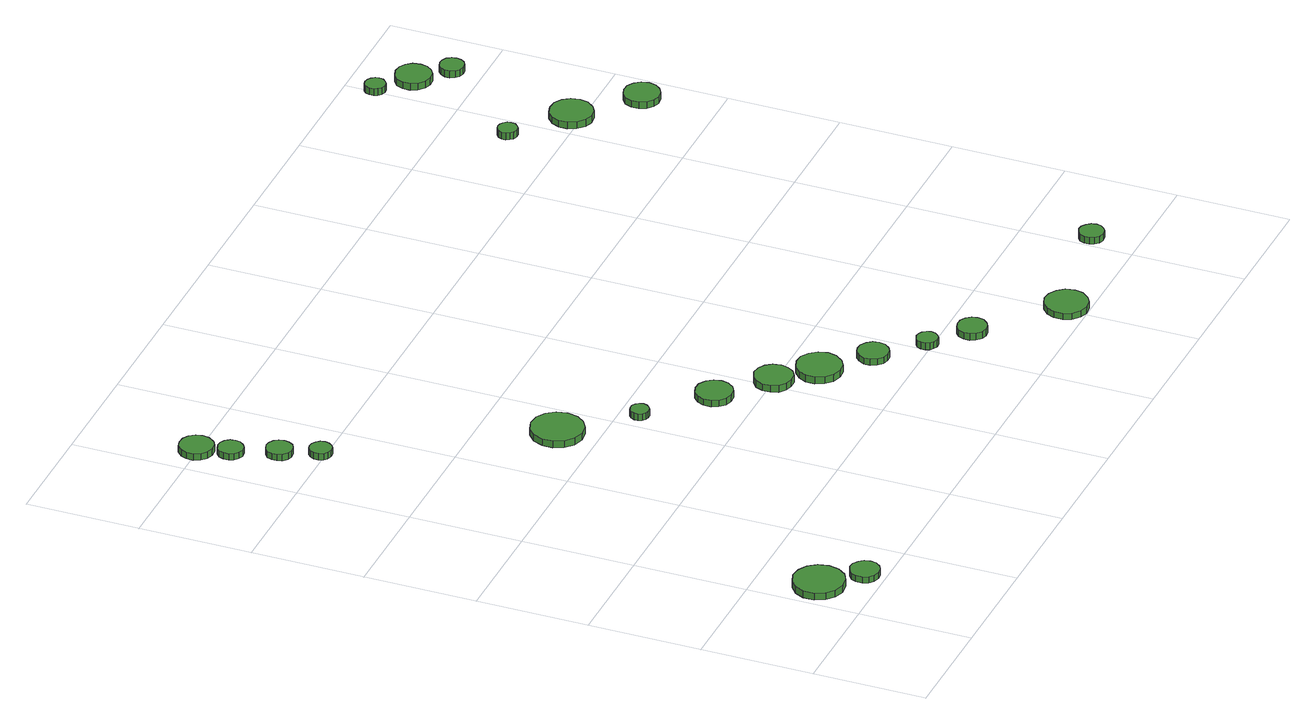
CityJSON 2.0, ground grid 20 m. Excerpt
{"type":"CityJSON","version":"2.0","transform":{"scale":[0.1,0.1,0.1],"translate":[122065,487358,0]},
"CityObjects":{
"tree1":{"type":"SolitaryVegetationObject","attributes":{"function":"something"},"geometry":[{"type":"MultiSurface","lod":"1","boundaries":[[[0,1,2,3,4,5,6,7,8,9,10,11,12,13,14]],[[15,16,17,18,19,20,21,22,23,24,25,26,27,28,29]],[[0,29,28,1]],[[1,28,27,2]],[[2,27,26,3]],[[3,26,25,4]],[[4,25,24,5]],[[5,24,23,6]],[[6,23,22,7]],[[7,22,21,8]],[[8,21,20,9]],[[9,20,19,10]],[[10,19,18,11]],[[11,18,17,12]],[[12,17,16,13]],[[13,16,15,14]],[[14,15,29,0]]]}]},
"tree2":{"type":"SolitaryVegetationObject","attributes":{"function":"something"},"geometry":[{"type":"MultiSurface","lod":"1","boundaries":[[[30,31,32,33,34,35,36,37,38,39,40,41,42,43,44]],[[45,46,47,48,49,50,51,52,53,54,55,56,57,58,59]],[[30,59,58,31]],[[31,58,57,32]],[[32,57,56,33]],[[33,56,55,34]],[[34,55,54,35]],[[35,54,53,36]],[[36,53,52,37]],[[37,52,51,38]],[[38,51,50,39]],[[39,50,49,40]],[[40,49,48,41]],[[41,48,47,42]],[[42,47,46,43]],[[43,46,45,44]],[[44,45,59,30]]]}]},
"tree3":{"type":"SolitaryVegetationObject","attributes":{"function":"something"},"geometry":[{"type":"MultiSurface","lod":"1","boundaries":[[[60,61,62,63,64,65,66,67,68,69,70,71,72,73,74]],[[75,76,77,78,79,80,81,82,83,84,85,86,87,88,89]],[[60,89,88,61]],[[61,88,87,62]],[[62,87,86,63]],[[63,86,85,64]],[[64,85,84,65]],[[65,84,83,66]],[[66,83,82,67]],[[67,82,81,68]],[[68,81,80,69]],[[69,80,79,70]],[[70,79,78,71]],[[71,78,77,72]],[[72,77,76,73]],[[73,76,75,74]],[[74,75,89,60]]]}]},
"tree4":{"type":"SolitaryVegetationObject","attributes":{"function":"something"},"geometry":[{"type":"MultiSurface","lod":"1","boundaries":[[[90,91,92,93,94,95,96,97,98,99,100,101,102,103,104]],[[105,106,107,108,109,110,111,112,113,114,115,116,117,118,119]],[[90,119,118,91]],[[91,118,117,92]],[[92,117,116,93]],[[93,116,115,94]],[[94,115,114,95]],[[95,114,113,96]],[[96,113,112,97]],[[97,112,111,98]],[[98,111,110,99]],[[99,110,109,100]],[[100,109,108,101]],[[101,108,107,102]],[[102,107,106,103]],[[103,106,105,104]],[[104,105,119,90]]]}]},
"tree5":{"type":"SolitaryVegetationObject","attributes":{"function":"something"},"geometry":[{"type":"MultiSurface","lod":"1","boundaries":[[[120,121,122,123,124,125,126,127,128,129,130,131,132,133,134]],[[135,136,137,138,139,140,141,142,143,144,145,146,147,148,149]],[[120,149,148,121]],[[121,148,147,122]],[[122,147,146,123]],[[123,146,145,124]],[[124,145,144,125]],[[125,144,143,126]],[[126,143,142,127]],[[127,142,141,128]],[[128,141,140,129]],[[129,140,139,130]],[[130,139,138,131]],[[131,138,137,132]],[[132,137,136,133]],[[133,136,135,134]],[[134,135,149,120]]]}]},
"tree6":{"type":"SolitaryVegetationObject","attributes":{"function":"something"},"geometry":[{"type":"MultiSurface","lod":"1","boundaries":[[[150,151,152,153,154,155,156,157,158,159,160,161,162,163,164]],[[165,166,167,168,169,170,171,172,173,174,175,176,177,178,179]],[[150,179,178,151]],[[151,178,177,152]],[[152,177,176,153]],[[153,176,175,154]],[[154,175,174,155]],[[155,174,173,156]],[[156,173,172,157]],[[157,172,171,158]],[[158,171,170,159]],[[159,170,169,160]],[[160,169,168,161]],[[161,168,167,162]],[[162,167,166,163]],[[163,166,165,164]],[[164,165,179,150]]]}]},
"tree7":{"type":"SolitaryVegetationObject","attributes":{"function":"something"},"geometry":[{"type":"MultiSurface","lod":"1","boundaries":[[[180,181,182,183,184,185,186,187,188,189,190,191,192,193,194]],[[195,196,197,198,199,200,201,202,203,204,205,206,207,208,209]],[[180,209,208,181]],[[181,208,207,182]],[[182,207,206,183]],[[183,206,205,184]],[[184,205,204,185]],[[185,204,203,186]],[[186,203,202,187]],[[187,202,201,188]],[[188,201,200,189]],[[189,200,199,190]],[[190,199,198,191]],[[191,198,197,192]],[[192,197,196,193]],[[193,196,195,194]],[[194,195,209,180]]]}]},
"tree8":{"type":"SolitaryVegetationObject","attributes":{"function":"something"},"geometry":[{"type":"MultiSurface","lod":"1","boundaries":[[[210,211,212,213,214,215,216,217,218,219,220,221,222,223,224]],[[225,226,227,228,229,230,231,232,233,234,235,236,237,238,239]],[[210,239,238,211]],[[211,238,237,212]],[[212,237,236,213]],[[213,236,235,214]],[[214,235,234,215]],[[215,234,233,216]],[[216,233,232,217]],[[217,232,231,218]],[[218,231,230,219]],[[219,230,229,220]],[[220,229,228,221]],[[221,228,227,222]],[[222,227,226,223]],[[223,226,225,224]],[[224,225,239,210]]]}]},
"tree9":{"type":"SolitaryVegetationObject","attributes":{"function":"something"},"geometry":[{"type":"MultiSurface","lod":"1","boundaries":[[[240,241,242,243,244,245,246,247,248,249,250,251,252,253,254]],[[255,256,257,258,259,260,261,262,263,264,265,266,267,268,269]],[[240,269,268,241]],[[241,268,267,242]],[[242,267,266,243]],[[243,266,265,244]],[[244,265,264,245]],[[245,264,263,246]],[[246,263,262,247]],[[247,262,261,248]],[[248,261,260,249]],[[249,260,259,250]],[[250,259,258,251]],[[251,258,257,252]],[[252,257,256,253]],[[253,256,255,254]],[[254,255,269,240]]]}]},
"tree10":{"type":"SolitaryVegetationObject","attributes":{"function":"something"},"geometry":[{"type":"MultiSurface","lod":"1","boundaries":[[[270,271,272,273,274,275,276,277,278,279,280,281,282,283,284]],[[285,286,287,288,289,290,291,292,293,294,295,296,297,298,299]],[[270,299,298,271]],[[271,298,297,272]],[[272,297,296,273]],[[273,296,295,274]],[[274,295,294,275]],[[275,294,293,276]],[[276,293,292,277]],[[277,292,291,278]],[[278,291,290,279]],[[279,290,289,280]],[[280,289,288,281]],[[281,288,287,282]],[[282,287,286,283]],[[283,286,285,284]],[[284,285,299,270]]]}]},
"tree11":{"type":"SolitaryVegetationObject","attributes":{"function":"something"},"geometry":[{"type":"MultiSurface","lod":"1","boundaries":[[[300,301,302,303,304,305,306,307,308,309,310,311,312,313,314]],[[315,316,317,318,319,320,321,322,323,324,325,326,327,328,329]],[[300,329,328,301]],[[301,328,327,302]],[[302,327,326,303]],[[303,326,325,304]],[[304,325,324,305]],[[305,324,323,306]],[[306,323,322,307]],[[307,322,321,308]],[[308,321,320,309]],[[309,320,319,310]],[[310,319,318,311]],[[311,318,317,312]],[[312,317,316,313]],[[313,316,315,314]],[[314,315,329,300]]]}]},
"tree12":{"type":"SolitaryVegetationObject","attributes":{"function":"something"},"geometry":[{"type":"MultiSurface","lod":"1","boundaries":[[[330,331,332,333,334,335,336,337,338,339,340,341,342,343,344]],[[345,346,347,348,349,350,351,352,353,354,355,356,357,358,359]],[[330,359,358,331]],[[331,358,357,332]],[[332,357,356,333]],[[333,356,355,334]],[[334,355,354,335]],[[335,354,353,336]],[[336,353,352,337]],[[337,352,351,338]],[[338,351,350,339]],[[339,350,349,340]],[[340,349,348,341]],[[341,348,347,342]],[[342,347,346,343]],[[343,346,345,344]],[[344,345,359,330]]]}]},
"tree13":{"type":"SolitaryVegetationObject","attributes":{"function":"something"},"geometry":[{"type":"MultiSurface","lod":"1","boundaries":[[[360,361,362,363,364,365,366,367,368,369,370,371,372,373,374]],[[375,376,377,378,379,380,381,382,383,384,385,386,387,388,389]],[[360,389,388,361]],[[361,388,387,362]],[[362,387,386,363]],[[363,386,385,364]],[[364,385,384,365]],[[365,384,383,366]],[[366,383,382,367]],[[367,382,381,368]],[[368,381,380,369]],[[369,380,379,370]],[[370,379,378,371]],[[371,378,377,372]],[[372,377,376,373]],[[373,376,375,374]],[[374,375,389,360]]]}]},
"tree14":{"type":"SolitaryVegetationObject","attributes":{"function":"something"},"geometry":[{"type":"MultiSurface","lod":"1","boundaries":[[[390,391,392,393,394,395,396,397,398,399,400,401,402,403,404]],[[405,406,407,408,409,410,411,412,413,414,415,416,417,418,419]],[[390,419,418,391]],[[391,418,417,392]],[[392,417,416,393]],[[393,416,415,394]],[[394,415,414,395]],[[395,414,413,396]],[[396,413,412,397]],[[397,412,411,398]],[[398,411,410,399]],[[399,410,409,400]],[[400,409,408,401]],[[401,408,407,402]],[[402,407,406,403]],[[403,406,405,404]],[[404,405,419,390]]]}]},
"tree15":{"type":"SolitaryVegetationObject","attributes":{"function":"something"},"geometry":[{"type":"MultiSurface","lod":"1","boundaries":[[[420,421,422,423,424,425,426,427,428,429,430,431,432,433,434]],[[435,436,437,438,439,440,441,442,443,444,445,446,447,448,449]],[[420,449,448,421]],[[421,448,447,422]],[[422,447,446,423]],[[423,446,445,424]],[[424,445,444,425]],[[425,444,443,426]],[[426,443,442,427]],[[427,442,441,428]],[[428,441,440,429]],[[429,440,439,430]],[[430,439,438,431]],[[431,438,437,432]],[[432,437,436,433]],[[433,436,435,434]],[[434,435,449,420]]]}]},
"tree16":{"type":"SolitaryVegetationObject","attributes":{"function":"something"},"geometry":[{"type":"MultiSurface","lod":"1","boundaries":[[[450,451,452,453,454,455,456,457,458,459,460,461,462,463,464]],[[465,466,467,468,469,470,471,472,473,474,475,476,477,478,479]],[[450,479,478,451]],[[451,478,477,452]],[[452,477,476,453]],[[453,476,475,454]],[[454,475,474,455]],[[455,474,473,456]],[[456,473,472,457]],[[457,472,471,458]],[[458,471,470,459]],[[459,470,469,460]],[[460,469,468,461]],[[461,468,467,462]],[[462,467,466,463]],[[463,466,465,464]],[[464,465,479,450]]]}]},
"tree17":{"type":"SolitaryVegetationObject","attributes":{"function":"something"},"geometry":[{"type":"MultiSurface","lod":"1","boundaries":[[[480,481,482,483,484,485,486,487,488,489,490,491,492,493,494]],[[495,496,497,498,499,500,501,502,503,504,505,506,507,508,509]],[[480,509,508,481]],[[481,508,507,482]],[[482,507,506,483]],[[483,506,505,484]],[[484,505,504,485]],[[485,504,503,486]],[[486,503,502,487]],[[487,502,501,488]],[[488,501,500,489]],[[489,500,499,490]],[[490,499,498,491]],[[491,498,497,492]],[[492,497,496,493]],[[493,496,495,494]],[[494,495,509,480]]]}]},
"tree18":{"type":"SolitaryVegetationObject","attributes":{"function":"something"},"geometry":[{"type":"MultiSurface","lod":"1","boundaries":[[[510,511,512,513,514,515,516,517,518,519,520,521,522,523,524]],[[525,526,527,528,529,530,531,532,533,534,535,536,537,538,539]],[[510,539,538,511]],[[511,538,537,512]],[[512,537,536,513]],[[513,536,535,514]],[[514,535,534,515]],[[515,534,533,516]],[[516,533,532,517]],[[517,532,531,518]],[[518,531,530,519]],[[519,530,529,520]],[[520,529,528,521]],[[521,528,527,522]],[[522,527,526,523]],[[523,526,525,524]],[[524,525,539,510]]]}]},
"tree19":{"type":"SolitaryVegetationObject","attributes":{"function":"something"},"geometry":[{"type":"MultiSurface","lod":"1","boundaries":[[[540,541,542,543,544,545,546,547,548,549,550,551,552,553,554]],[[555,556,557,558,559,560,561,562,563,564,565,566,567,568,569]],[[540,569,568,541]],[[541,568,567,542]],[[542,567,566,543]],[[543,566,565,544]],[[544,565,564,545]],[[545,564,563,546]],[[546,563,562,547]],[[547,562,561,548]],[[548,561,560,549]],[[549,560,559,550]],[[550,559,558,551]],[[551,558,557,552]],[[552,557,556,553]],[[553,556,555,554]],[[554,555,569,540]]]}]},
"tree20":{"type":"SolitaryVegetationObject","attributes":{"function":"something"},"geometry":[{"type":"MultiSurface","lod":"1","boundaries":[[[570,571,572,573,574,575,576,577,578,579,580,581,582,583,584]],[[585,586,587,588,589,590,591,592,593,594,595,596,597,598,599]],[[570,599,598,571]],[[571,598,597,572]],[[572,597,596,573]],[[573,596,595,574]],[[574,595,594,575]],[[575,594,593,576]],[[576,593,592,577]],[[577,592,591,578]],[[578,591,590,579]],[[579,590,589,580]],[[580,589,588,581]],[[581,588,587,582]],[[582,587,586,583]],[[583,586,585,584]],[[584,585,599,570]]]}]},
"tree21":{"type":"SolitaryVegetationObject","attributes":{"function":"something"},"geometry":[{"type":"MultiSurface","lod":"1","boundaries":[[[600,601,602,603,604,605,606,607,608,609,610,611,612,613,614]],[[615,616,617,618,619,620,621,622,623,624,625,626,627,628,629]],[[600,629,628,601]],[[601,628,627,602]],[[602,627,626,603]],[[603,626,625,604]],[[604,625,624,605]],[[605,624,623,606]],[[606,623,622,607]],[[607,622,621,608]],[[608,621,620,609]],[[609,620,619,610]],[[610,619,618,611]],[[611,618,617,612]],[[612,617,616,613]],[[613,616,615,614]],[[614,615,629,600]]]}]},
"tree22":{"type":"SolitaryVegetationObject","attributes":{"function":"something"},"geometry":[{"type":"MultiSurface","lod":"1","boundaries":[[[630,631,632,633,634,635,636,637,638,639,640,641,642,643,644]],[[645,646,647,648,649,650,651,652,653,654,655,656,657,658,659]],[[630,659,658,631]],[[631,658,657,632]],[[632,657,656,633]],[[633,656,655,634]],[[634,655,654,635]],[[635,654,653,636]],[[636,653,652,637]],[[637,652,651,638]],[[638,651,650,639]],[[639,650,649,640]],[[640,649,648,641]],[[641,648,647,642]],[[642,647,646,643]],[[643,646,645,644]],[[644,645,659,630]]]}]}
},
"vertices":[
[98,92,17],[94,111,17],[83,126,17],[67,135,17],[49,137,17],[31,131,17],[17,119,17],[9,102,17],[9,83,17],[17,66,17],[31,54,17],[49,48,17],[67,50,17],[83,59,17],[94,74,17],[94,74,4],[83,59,4],[67,50,4],[49,48,4],[31,54,4],[17,66,4],[9,83,4],[9,102,4],[17,119,4],[31,131,4],[49,137,4],[67,135,4],[83,126,4],[94,111,4],[98,92,4],
[140,35,15],[138,46,15],[131,54,15],[122,60,15],[112,61,15],[101,57,15],[93,50,15],[89,41,15],[89,30,15],[93,20,15],[101,13,15],[112,10,15],[122,11,15],[131,16,15],[138,25,15],[138,25,3],[131,16,3],[122,11,3],[112,10,3],[101,13,3],[93,20,3],[89,30,3],[89,41,3],[93,50,3],[101,57,3],[112,61,3],[122,60,3],[131,54,3],[138,46,3],[140,35,3],
[95,1147,14],[94,1156,14],[88,1164,14],[80,1168,14],[71,1169,14],[62,1166,14],[55,1160,14],[52,1152,14],[52,1142,14],[55,1134,14],[62,1128,14],[71,1125,14],[80,1126,14],[88,1131,14],[94,1138,14],[94,1138,2],[88,1131,2],[80,1126,2],[71,1125,2],[62,1128,2],[55,1134,2],[52,1142,2],[52,1152,2],[55,1160,2],[62,1166,2],[71,1169,2],[80,1168,2],[88,1164,2],[94,1156,2],[95,1147,2],
[87,1202,15],[85,1214,15],[77,1224,15],[67,1230,15],[54,1231,15],[42,1228,15],[33,1219,15],[28,1208,15],[28,1195,15],[33,1184,15],[42,1176,15],[54,1172,15],[67,1173,15],[77,1179,15],[85,1190,15],[85,1190,3],[77,1179,3],[67,1173,3],[54,1172,3],[42,1176,3],[33,1184,3],[28,1195,3],[28,1208,3],[33,1219,3],[42,1228,3],[54,1231,3],[67,1230,3],[77,1224,3],[85,1214,3],[87,1202,3],
[125,1072,14],[123,1082,14],[118,1089,14],[109,1094,14],[100,1095,14],[91,1092,14],[83,1086,14],[80,1077,14],[80,1068,14],[83,1059,14],[91,1052,14],[100,1049,14],[109,1050,14],[118,1055,14],[123,1063,14],[123,1063,2],[118,1055,2],[109,1050,2],[100,1049,2],[91,1052,2],[83,1059,2],[80,1068,2],[80,1077,2],[83,1086,2],[91,1092,2],[100,1095,2],[109,1094,2],[118,1089,2],[123,1082,2],[125,1072,2],
[147,1009,14],[145,1017,14],[140,1023,14],[133,1027,14],[125,1028,14],[117,1026,14],[111,1020,14],[108,1013,14],[108,1005,14],[111,997,14],[117,992,14],[125,989,14],[133,990,14],[140,994,14],[145,1001,14],[145,1001,2],[140,994,2],[133,990,2],[125,989,2],[117,992,2],[111,997,2],[108,1005,2],[108,1013,2],[111,1020,2],[117,1026,2],[125,1028,2],[133,1027,2],[140,1023,2],[145,1017,2],[147,1009,2],
[369,667,21],[365,686,21],[354,701,21],[338,711,21],[319,713,21],[301,707,21],[286,694,21],[279,676,21],[279,657,21],[286,640,21],[301,627,21],[319,621,21],[338,623,21],[354,633,21],[365,648,21],[365,648,8],[354,633,8],[338,623,8],[319,621,8],[301,627,8],[286,640,8],[279,657,8],[279,676,8],[286,694,8],[301,707,8],[319,713,8],[338,711,8],[354,701,8],[365,686,8],[369,667,8],
[450,565,16],[448,572,16],[444,577,16],[438,581,16],[431,581,16],[425,579,16],[420,575,16],[417,568,16],[417,562,16],[420,555,16],[425,551,16],[431,549,16],[438,549,16],[444,553,16],[448,558,16],[448,558,3],[444,553,3],[438,549,3],[431,549,3],[425,551,3],[420,555,3],[417,562,3],[417,568,3],[420,575,3],[425,579,3],[431,581,3],[438,581,3],[444,577,3],[448,572,3],[450,565,3],
[566,473,15],[563,486,15],[555,497,15],[543,504,15],[530,505,15],[517,501,15],[507,492,15],[502,480,15],[502,466,15],[507,454,15],[517,445,15],[530,441,15],[543,442,15],[555,449,15],[563,460,15],[563,460,3],[555,449,3],[543,442,3],[530,441,3],[517,445,3],[507,454,3],[502,466,3],[502,480,3],[507,492,3],[517,501,3],[530,505,3],[543,504,3],[555,497,3],[563,486,3],[566,473,3],
[648,400,15],[645,414,15],[637,425,15],[625,432,15],[611,434,15],[598,429,15],[587,420,15],[582,407,15],[582,393,15],[587,380,15],[598,371,15],[611,367,15],[625,368,15],[637,375,15],[645,387,15],[645,387,2],[637,375,2],[625,368,2],[611,367,2],[598,371,2],[587,380,2],[582,393,2],[582,407,2],[587,420,2],[598,429,2],[611,434,2],[625,432,2],[637,425,2],[645,414,2],[648,400,2],
[714,343,14],[710,359,14],[700,372,14],[686,381,14],[670,382,14],[654,377,14],[642,366,14],[635,351,14],[635,335,14],[642,320,14],[654,309,14],[670,304,14],[686,305,14],[700,314,14],[710,327,14],[710,327,1],[700,314,1],[686,305,1],[670,304,1],[654,309,1],[642,320,1],[635,335,1],[635,351,1],[642,366,1],[654,377,1],[670,382,1],[686,381,1],[700,372,1],[710,359,1],[714,343,1],
[775,277,14],[773,288,14],[766,297,14],[756,303,14],[745,304,14],[734,301,14],[726,293,14],[721,283,14],[721,271,14],[726,261,14],[734,253,14],[745,250,14],[756,251,14],[766,257,14],[773,266,14],[773,266,2],[766,257,2],[756,251,2],[745,250,2],[734,253,2],[726,261,2],[721,271,2],[721,283,2],[726,293,2],[734,301,2],[745,304,2],[756,303,2],[766,297,2],[773,288,2],[775,277,2],
[838,210,14],[836,217,14],[831,224,14],[825,227,14],[817,228,14],[810,226,14],[804,221,14],[801,214,14],[801,206,14],[804,199,14],[810,194,14],[817,191,14],[825,192,14],[831,196,14],[836,202,14],[836,202,1],[831,196,1],[825,192,1],[817,191,1],[810,194,1],[804,199,1],[801,206,1],[801,214,1],[804,221,1],[810,226,1],[817,228,1],[825,227,1],[831,224,1],[836,217,1],[838,210,1],
[907,155,14],[905,165,14],[898,174,14],[889,179,14],[879,180,14],[868,177,14],[860,170,14],[856,160,14],[856,149,14],[860,140,14],[868,132,14],[879,129,14],[889,130,14],[898,136,14],[905,144,14],[905,144,1],[898,136,1],[889,130,1],[879,129,1],[868,132,1],[860,140,1],[856,149,1],[856,160,1],[860,170,1],[868,177,1],[879,180,1],[889,179,1],[898,174,1],[905,165,1],[907,155,1],
[1045,38,15],[1042,54,15],[1032,66,15],[1019,74,15],[1003,76,15],[988,71,15],[976,60,15],[970,46,15],[970,30,15],[976,16,15],[988,5,15],[1003,0,15],[1019,2,15],[1032,10,15],[1042,23,15],[1042,23,3],[1032,10,3],[1019,2,3],[1003,0,3],[988,5,3],[976,16,3],[970,30,3],[970,46,3],[976,60,3],[988,71,3],[1003,76,3],[1019,74,3],[1032,66,3],[1042,54,3],[1045,38,3],
[1246,81,16],[1244,90,16],[1238,97,16],[1231,102,16],[1222,103,16],[1213,100,16],[1206,94,16],[1203,86,16],[1203,77,16],[1206,69,16],[1213,62,16],[1222,60,16],[1231,61,16],[1238,65,16],[1244,72,16],[1244,72,3],[1238,65,3],[1231,61,3],[1222,60,3],[1213,62,3],[1206,69,3],[1203,77,3],[1203,86,3],[1206,94,3],[1213,100,3],[1222,103,3],[1231,102,3],[1238,97,3],[1244,90,3],[1246,81,3],
[1164,1089,24],[1163,1096,24],[1158,1102,24],[1152,1105,24],[1145,1106,24],[1138,1104,24],[1133,1099,24],[1130,1092,24],[1130,1085,24],[1133,1079,24],[1138,1074,24],[1145,1072,24],[1152,1072,24],[1158,1076,24],[1163,1082,24],[1163,1082,11],[1158,1076,11],[1152,1072,11],[1145,1072,11],[1138,1074,11],[1133,1079,11],[1130,1085,11],[1130,1092,11],[1133,1099,11],[1138,1104,11],[1145,1106,11],[1152,1105,11],[1158,1102,11],[1163,1096,11],[1164,1089,11],
[1273,1011,24],[1270,1026,24],[1261,1039,24],[1248,1047,24],[1232,1048,24],[1218,1044,24],[1206,1033,24],[1200,1019,24],[1200,1004,24],[1206,990,24],[1218,979,24],[1232,974,24],[1248,976,24],[1261,984,24],[1270,996,24],[1270,996,11],[1261,984,11],[1248,976,11],[1232,974,11],[1218,979,11],[1206,990,11],[1200,1004,11],[1200,1019,11],[1206,1033,11],[1218,1044,11],[1232,1048,11],[1248,1047,11],[1261,1039,11],[1270,1026,11],[1273,1011,11],
[1209,1342,25],[1208,1349,25],[1203,1355,25],[1197,1359,25],[1190,1360,25],[1182,1358,25],[1177,1353,25],[1174,1346,25],[1174,1338,25],[1177,1332,25],[1182,1327,25],[1190,1324,25],[1197,1325,25],[1203,1329,25],[1208,1335,25],[1208,1335,12],[1203,1329,12],[1197,1325,12],[1190,1324,12],[1182,1327,12],[1177,1332,12],[1174,1338,12],[1174,1346,12],[1177,1353,12],[1182,1358,12],[1190,1360,12],[1197,1359,12],[1203,1355,12],[1208,1349,12],[1209,1342,12],
[1364,925,24],[1361,938,24],[1353,948,24],[1342,955,24],[1329,956,24],[1317,952,24],[1307,944,24],[1302,932,24],[1302,918,24],[1307,906,24],[1317,898,24],[1329,894,24],[1342,895,24],[1353,902,24],[1361,912,24],[1361,912,11],[1353,902,11],[1342,895,11],[1329,894,11],[1317,898,11],[1307,906,11],[1302,918,11],[1302,932,11],[1307,944,11],[1317,952,11],[1329,956,11],[1342,955,11],[1353,948,11],[1361,938,11],[1364,925,11],
[1274,1295,25],[1272,1308,25],[1264,1318,25],[1253,1325,25],[1240,1326,25],[1227,1322,25],[1217,1314,25],[1212,1302,25],[1212,1288,25],[1217,1277,25],[1227,1268,25],[1240,1264,25],[1253,1265,25],[1264,1272,25],[1272,1282,25],[1272,1282,12],[1264,1272,12],[1253,1265,12],[1240,1264,12],[1227,1268,12],[1217,1277,12],[1212,1288,12],[1212,1302,12],[1217,1314,12],[1227,1322,12],[1240,1326,12],[1253,1325,12],[1264,1318,12],[1272,1308,12],[1274,1295,12],
[1314,1247,25],[1312,1255,25],[1307,1263,25],[1299,1267,25],[1291,1268,25],[1282,1265,25],[1276,1259,25],[1272,1251,25],[1272,1242,25],[1276,1234,25],[1282,1229,25],[1291,1226,25],[1299,1227,25],[1307,1231,25],[1312,1238,25],[1312,1238,12],[1307,1231,12],[1299,1227,12],[1291,1226,12],[1282,1229,12],[1276,1234,12],[1272,1242,12],[1272,1251,12],[1276,1259,12],[1282,1265,12],[1291,1268,12],[1299,1267,12],[1307,1263,12],[1312,1255,12],[1314,1247,12]
]}
